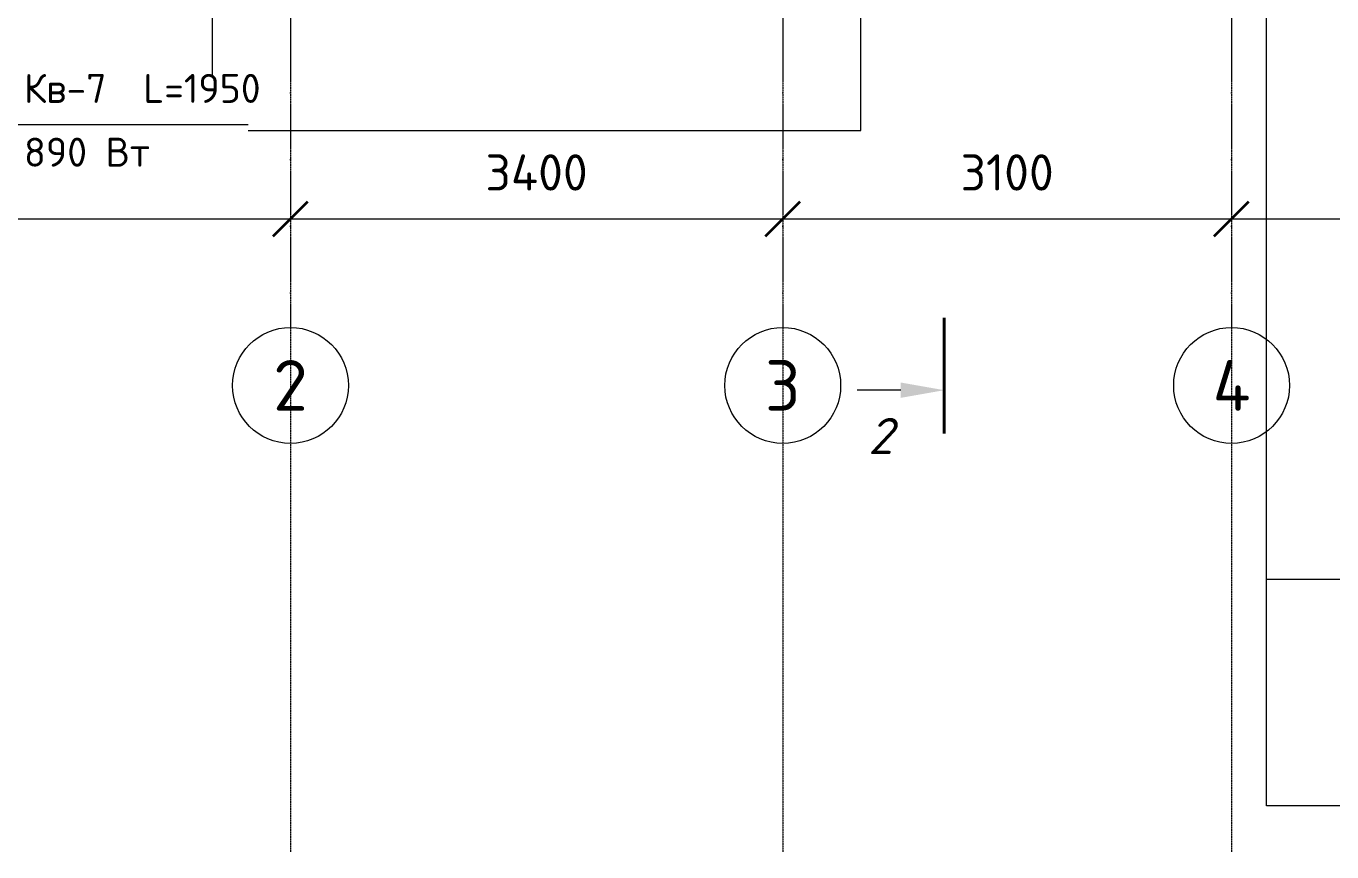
# Model space of a CAD drawing. Header units: millimetres. Extents: x -5016 to 22834, y -6019 to 18943.
# Drawn here: x 4275 to 13293, y -6019 to -320 of the extents above; entities that cross this region are included whole.
import ezdxf
from ezdxf.enums import TextEntityAlignment as Align

# ---------------------------------------------------------------- set-up
doc = ezdxf.new("R2010")
doc.units = ezdxf.units.MM
for name, pattern in [('ОВ_ШП', [460, 300, -80, 0, -80]), ('Осевая 12-2-2', [16, 12, -2, 0, -2]), ('Пунктир 2-1_5', [3.5, 2, -1.5])]:
    doc.linetypes.add(name, pattern=pattern)
for name, color, linetype, lineweight in [('A-FLOR', 9, 'Continuous', 13), ('G-ANNO-SYMB', 8, 'Continuous', 13), ('S-GRID', 8, 'Continuous', 13), ('АР_подложка', 8, 'Continuous', 13), ('ОВ_выноски', 7, 'Continuous', 18), ('ОВ_марки', 7, 'Continuous', 18), ('ОВ_размеры', 7, 'Continuous', 13)]:
    doc.layers.add(name, color=color, linetype=linetype, lineweight=lineweight)
doc.styles.add('GOST', font='isocpeur.ttf', dxfattribs={"width": 0.9})
doc.styles.add('ISOCPEUR_I', font='isocpeui.ttf', dxfattribs={"height": 250})

# ---------------------------------------------------------------- blocks, each defined once
blk = doc.blocks.new('Разрез - Номер сзади-3578-Этаж 1 - Планировка')
at = {"layer": 'G-ANNO-SYMB'}
blk.add_hatch(color=256, dxfattribs=at).paths.add_polyline_path([(2.471, -3), (3, 0), (3.529, -3)])
at = {"layer": 'G-ANNO-SYMB', "lineweight": 40}
blk.add_line((0, 0), (8, 0), dxfattribs=at)
at = {"layer": 'G-ANNO-SYMB'}
blk.add_line((3, -3), (3, -6), dxfattribs=at)
blk = doc.blocks.new('АР_План_1_этажа')
at = {"layer": 'A-FLOR'}
for p, q in [((7728.2, 4432.6), (7728.2, 3632.6)), ((12208.2, 3632.6), (12208.2, 4432.6)), ((15008.2, -1027.4), (15008.2, 4432.6)), ((7728.2, 3632.6), (12208.2, 3632.6)), ((22408.2, 532.6), (15008.2, 532.6)), ((22408.2, -1027.4), (15008.2, -1027.4))]:
    blk.add_line(p, q, dxfattribs=at)
at = {"layer": 'G-ANNO-SYMB', "linetype": 'Пунктир 2-1_5'}
blk.add_line((12783.1, 1862), (12783.1, 1540.2), dxfattribs=at)
at = {"layer": 'S-GRID', "color": 251, "linetype": 'Осевая 12-2-2', "true_color": 0x646464}
for p, q in [((8268.2, 22574.8), (8268.2, -1346.2)), ((11668.2, 22574.8), (11668.2, -1346.2)), ((14768.2, 22574.8), (14768.2, -1346.2))]:
    blk.add_line(p, q, dxfattribs=at)
at = {"layer": 'G-ANNO-SYMB', "extrusion": (0, 0, -1), "xscale": 99.99999999999993, "yscale": 99.99999999999993, "zscale": 99.99999999999993, "rotation": 90.00000000000156}
blk.add_blockref('Разрез - Номер сзади-3578-Этаж 1 - Планировка', (-12783.1, 1540.2), dxfattribs=at)
at = {"layer": 'G-ANNO-SYMB', "insert": (12257.6, 1648.8), "char_height": 250, "width": 224.472, "attachment_point": 1, "style": 'ISOCPEUR_I', "bg_fill": 3, "box_fill_scale": 0, "bg_fill_color": 256, "bg_fill_true_color": 3254780160, "bg_fill_transparency": 256}
blk.add_mtext('\\fISOCPEUR|b0|i1|c204|p34|;2', dxfattribs=at)

msp = doc.modelspace()

# ---------------------------------------------------------------- block references
at = {"layer": 'АР_подложка'}
msp.add_blockref('АР_План_1_этажа', (-2168, -4673), dxfattribs=at)

# ---------------------------------------------------------------- next in the draw order: linework, layer by layer
at = {"layer": 'ОВ_размеры', "linetype": 'ОВ_ШП'}
for points in [[(6100, -400), (6100, -2400)], [(9500, -400), (9500, -2400)], [(12600, -400), (12600, -2400)]]:
    msp.add_lwpolyline(points, dxfattribs=at)
at = {"layer": 'ОВ_размеры', "lineweight": 35}
for points in [[(5980, -1770), (6220, -1530)], [(9380, -1770), (9620, -1530)], [(12480, -1770), (12720, -1530)]]:
    msp.add_lwpolyline(points, dxfattribs=at)
at = {"layer": 'ОВ_размеры'}
for points in [[(0, -1650), (6100, -1650)], [(6100, -1650), (9500, -1650)], [(9500, -1650), (12600, -1650)], [(12600, -1650), (20000, -1650)]]:
    msp.add_lwpolyline(points, dxfattribs=at)
for centre in [(6100, -2800), (9500, -2800), (12600, -2800)]:
    msp.add_circle(centre, 400, dxfattribs=at)

# ---------------------------------------------------------------- next in the draw order: texts
at = {"layer": 'ОВ_размеры', "style": 'GOST'}
for s, p in [('3400', (7800, -1530)), ('3100', (11050, -1530))]:
    msp.add_text(s, height=250, dxfattribs=at).set_placement(p, align=Align.BOTTOM_CENTER)
for s, p in [('2', (6100, -2800)), ('3', (9500, -2800)), ('4', (12600, -2800))]:
    msp.add_text(s, height=350, dxfattribs=at).set_placement(p, align=Align.MIDDLE_CENTER)

# ---------------------------------------------------------------- next in the draw order: wipeouts: each hides what was drawn before it
msp.add_wipeout([(4200, -1340), (5808, -1340), (5808, -660), (4200, -660)])

# ---------------------------------------------------------------- next in the draw order: linework, layer by layer
at = {"layer": 'ОВ_выноски'}
msp.add_lwpolyline([(4200, -1000), (5808, -1000)], dxfattribs=at)

# ---------------------------------------------------------------- next in the draw order: texts
at = {"layer": 'ОВ_марки', "style": 'GOST'}
msp.add_text('Кв-7  L=1950', height=200, dxfattribs=at).set_placement((4260, -910), align=Align.BOTTOM_LEFT)
msp.add_text('890 Вт', height=200, dxfattribs=at).set_placement((4260, -1090), align=Align.TOP_LEFT)

doc.saveas('drawing.dxf')
